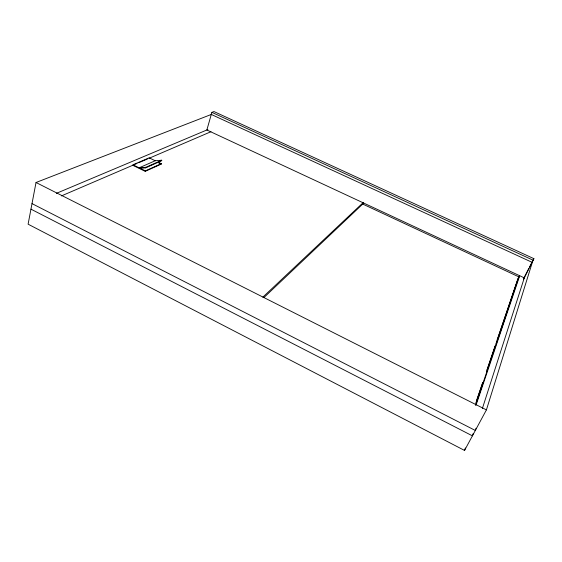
<?xml version="1.0" encoding="UTF-8"?>
<svg xmlns="http://www.w3.org/2000/svg" width="562" height="562" viewBox="0 0 562 562"><rect width="100%" height="100%" fill="white"/><g stroke="black" fill="none" stroke-linecap="round" stroke-linejoin="round"><path stroke-width="0.84" d="M211.741 114.276L36.024 182.502L28.1 224.182L464.549 450.443L486.418 409.902L532.825 260.733L529.671 266.838M145.677 167.855L145.818 167.307L161.751 160.219L161.61 160.746L145.677 167.855L140.064 168.291L145.361 170.869L161.28 163.668L161.161 164.132L145.242 171.347L132.765 165.284M145.242 171.347L145.361 170.869M211.888 112.358L206.858 129.991L524.297 277.881L533.9 258.661L213.967 111.557L211.888 112.358L533.38 260.332M476.056 428.209L475.326 430.471L32.013 203.613M482.407 408.405L524.578 277.003L523.405 279.272M473.162 433.576L472.424 435.852L30.959 209.148M464.549 450.443L465.378 447.942M475.487 405.293L518.937 276.904L362.392 203.908M476.07 405.076L519.702 275.696M476.885 399.723L482.786 382.35M487.001 369.937L495.143 345.946M497.11 340.151L517.616 279.757M475.803 403.207L482.849 382.427M486.516 371.623L495.262 345.855M495.825 344.19L518.101 278.527M363.502 202.65L363.073 203.739L263.908 297.565M517.897 278.928L519.632 275.542M523.355 279.033L528.877 268.362M533.183 260.044L533.9 258.661M262.826 297.172L363.08 202.706M140.064 168.291L141.589 167.617M155.21 160.746L149.155 157.831L132.885 164.806L139.116 167.827L155.21 160.746L161.751 160.219M61.42 195.913L137.03 163.451M138.638 162.762L147.483 158.969M149.042 158.294L210.982 131.705M56.333 193.37L207.905 129.548M139.116 167.827L145.818 167.307M211.291 114.451L532.298 262.419M158.336 162.249L161.28 163.668M158.821 163.008L161.161 164.132M36.024 182.502L486.418 409.902"/></g></svg>
